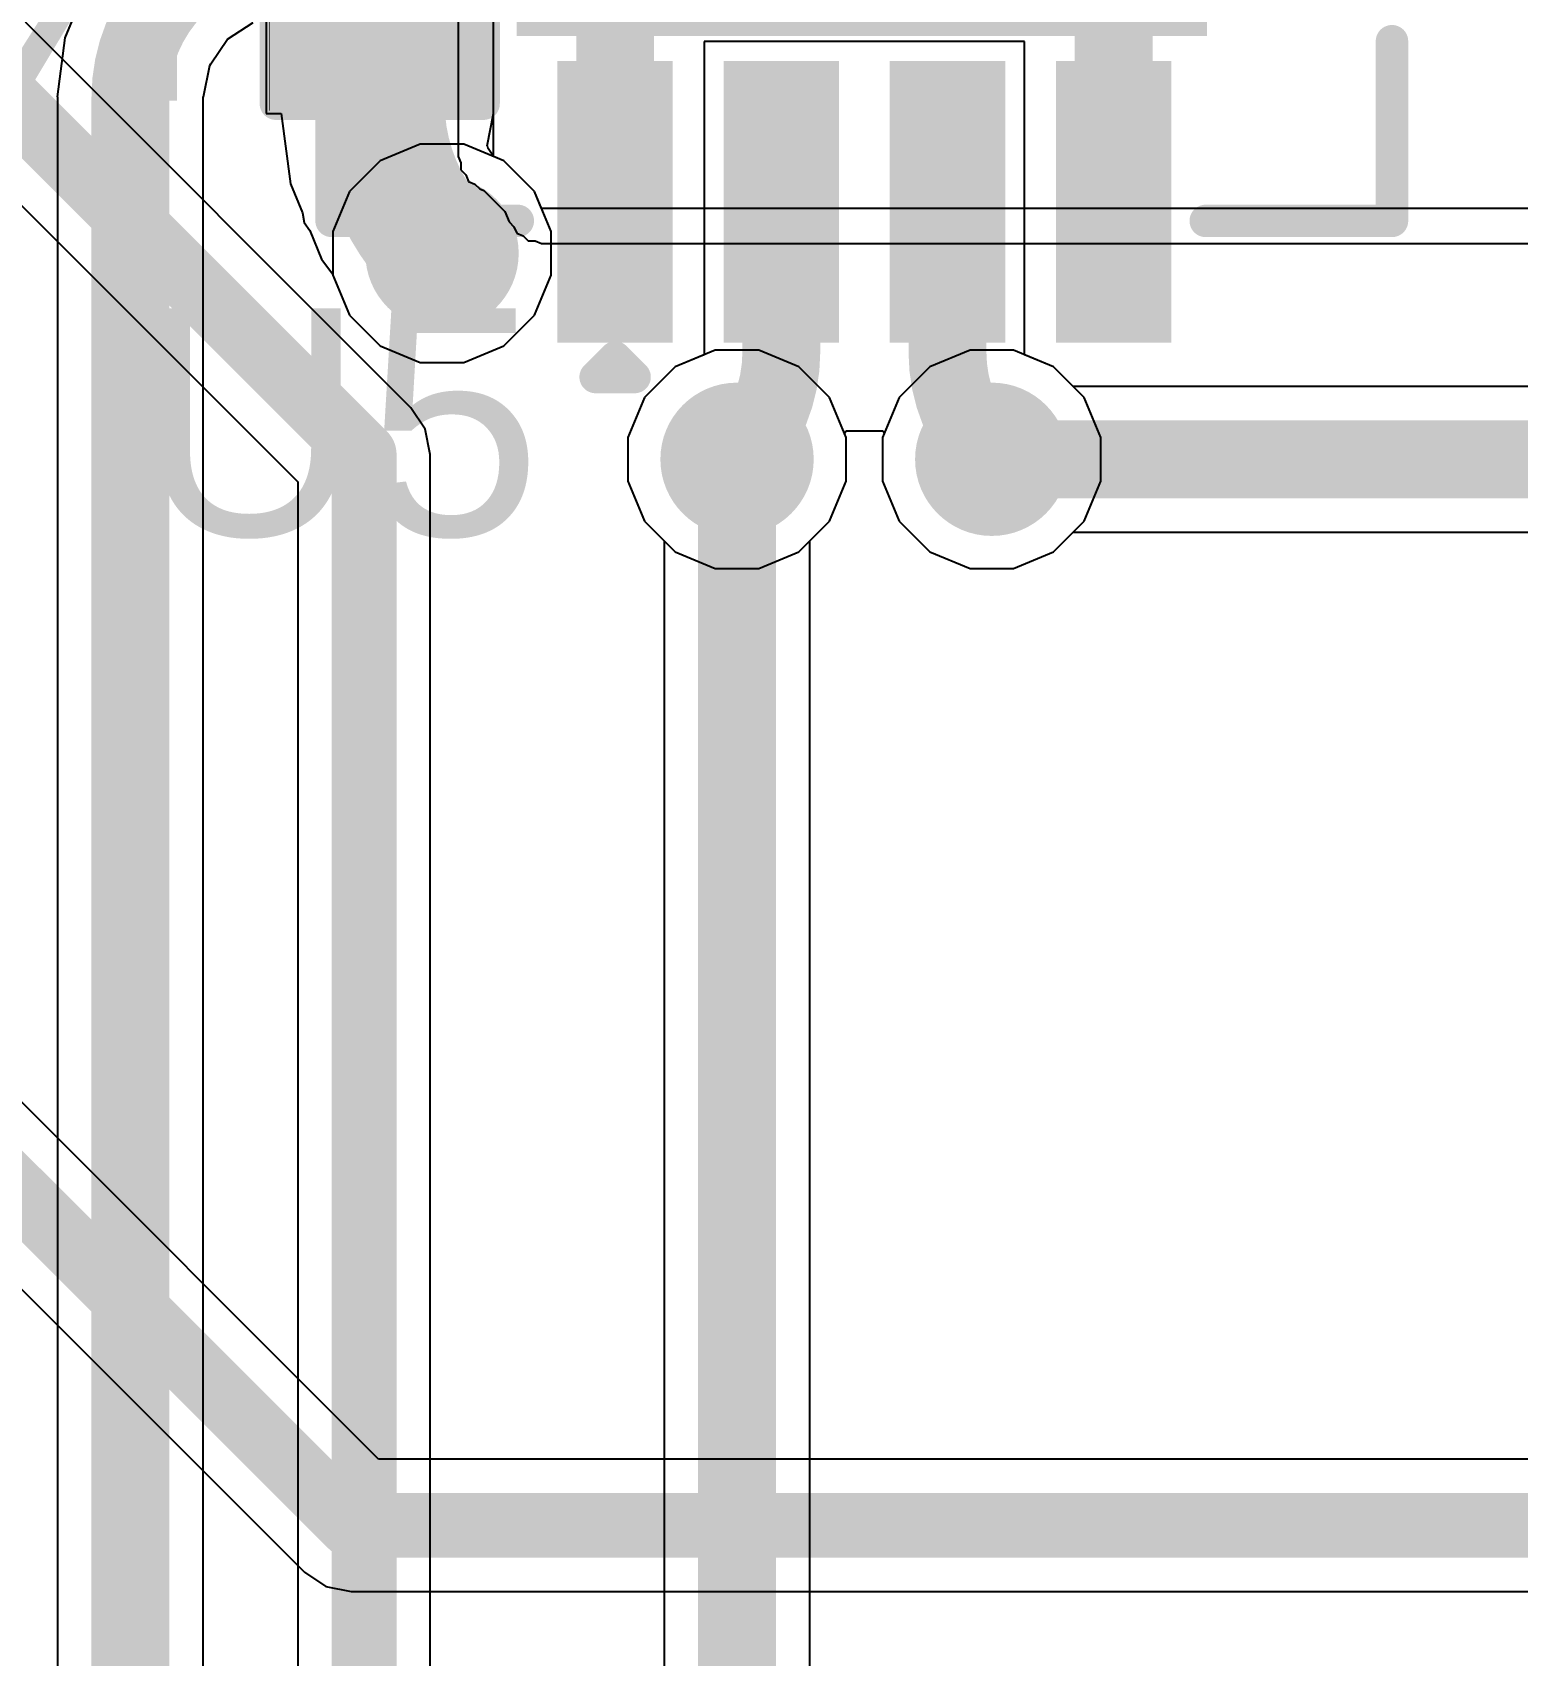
# Model space of a CAD drawing. Header units: inches. Extents: x -4.4 to 45.3, y -0.3 to 53.7.
# Drawn here: x 30.68 to 36.49, y 20.8 to 27.15 of the extents above; entities that cross this region are included whole.
import ezdxf

# ---------------------------------------------------------------- set-up
doc = ezdxf.new("R2010")
doc.units = ezdxf.units.IN
for name, color, linetype in [('Bottom Layer', 5, 'Continuous'), ('Bottom Overlay', 54, 'Continuous'), ('Bottom Paste', 16, 'Continuous'), ('Bottom Solder', 6, 'Continuous'), ('Signal_1', 16, 'Continuous'), ('Signal_2', 76, 'Continuous'), ('Top Layer', 1, 'Continuous'), ('Top Overlay', 2, 'Continuous'), ('Top Solder', 216, 'Continuous'), ('Via Holes', 16, 'Continuous')]:
    doc.layers.add(name, color=color, linetype=linetype)
doc.styles.add('Arial', font='', dxfattribs={"height": 0.2})
doc.styles.get('Arial').set_extended_font_data('Arial')

# ---------------------------------------------------------------- blocks, each defined once
blk = doc.blocks.new('QFN_16_EP_4_4__51')
at = {"layer": 'Top Layer'}
for points in [[(-1.1656, 2.5), (-0.8156, 2.5), (-0.8156, 1.5), (-1.1656, 1.5)], [(-0.5154, 2.5), (-0.1654, 2.5), (-0.1654, 1.5), (-0.5154, 1.5)], [(0.1349, 2.5), (0.4849, 2.5), (0.4849, 1.5), (0.1349, 1.5)], [(0.7851, 2.5), (1.1351, 2.5), (1.1351, 1.5), (0.7851, 1.5)], [(-1.3, 1.3), (1.3, 1.3), (1.3, -1.3), (-1.3, -1.3)], [(-1.5, 1.1402), (-1.5, 0.7902), (-2.5, 0.7902), (-2.5, 1.1402)], [(2.5, 1.1351), (2.5, 0.7851), (1.5, 0.7851), (1.5, 1.1351)], [(-1.5, 0.49), (-1.5, 0.14), (-2.5, 0.14), (-2.5, 0.49)], [(2.5, 0.4849), (2.5, 0.1349), (1.5, 0.1349), (1.5, 0.4849)], [(-1.5, -0.1603), (-1.5, -0.5103), (-2.5, -0.5103), (-2.5, -0.1603)], [(2.5, -0.1654), (2.5, -0.5154), (1.5, -0.5154), (1.5, -0.1654)], [(-1.5, -0.8105), (-1.5, -1.1605), (-2.5, -1.1605), (-2.5, -0.8105)], [(2.5, -0.8156), (2.5, -1.1656), (1.5, -1.1656), (1.5, -0.8156)], [(-1.1656, -1.5), (-0.8156, -1.5), (-0.8156, -2.5), (-1.1656, -2.5)], [(-0.5154, -1.5), (-0.1654, -1.5), (-0.1654, -2.5), (-0.5154, -2.5)], [(0.1349, -1.5), (0.4849, -1.5), (0.4849, -2.5), (0.1349, -2.5)], [(0.7851, -1.5), (1.1351, -1.5), (1.1351, -2.5), (0.7851, -2.5)]]:
    blk.add_hatch(color=1, dxfattribs=at).paths.add_polyline_path(points)
at = {"layer": 'Top Solder'}
for points in [[(-1.2164, 2.5508), (-0.7648, 2.5508), (-0.7648, 1.4492), (-1.2164, 1.4492)], [(-0.5662, 2.5508), (-0.1146, 2.5508), (-0.1146, 1.4492), (-0.5662, 1.4492)], [(0.0841, 2.5508), (0.5357, 2.5508), (0.5357, 1.4492), (0.0841, 1.4492)], [(0.7343, 2.5508), (1.1859, 2.5508), (1.1859, 1.4492), (0.7343, 1.4492)], [(-1.3508, 1.3508), (1.3508, 1.3508), (1.3508, -1.3508), (-1.3508, -1.3508)], [(-1.4492, 1.191), (-1.4492, 0.7394), (-2.5508, 0.7394), (-2.5508, 1.191)], [(2.5508, 1.1859), (2.5508, 0.7343), (1.4492, 0.7343), (1.4492, 1.1859)], [(-1.4492, 0.5408), (-1.4492, 0.0892), (-2.5508, 0.0892), (-2.5508, 0.5408)], [(2.5508, 0.5357), (2.5508, 0.0841), (1.4492, 0.0841), (1.4492, 0.5357)], [(-1.4492, -0.1095), (-1.4492, -0.5611), (-2.5508, -0.5611), (-2.5508, -0.1095)], [(2.5508, -0.1146), (2.5508, -0.5662), (1.4492, -0.5662), (1.4492, -0.1146)], [(-1.4492, -0.7597), (-1.4492, -1.2113), (-2.5508, -1.2113), (-2.5508, -0.7597)], [(2.5508, -0.7648), (2.5508, -1.2164), (1.4492, -1.2164), (1.4492, -0.7648)], [(-1.2164, -1.4492), (-0.7648, -1.4492), (-0.7648, -2.5508), (-1.2164, -2.5508)], [(-0.5662, -1.4492), (-0.1146, -1.4492), (-0.1146, -2.5508), (-0.5662, -2.5508)], [(0.0841, -1.4492), (0.5357, -1.4492), (0.5357, -2.5508), (0.0841, -2.5508)], [(0.7343, -1.4492), (1.1859, -1.4492), (1.1859, -2.5508), (0.7343, -2.5508)]]:
    blk.add_hatch(color=216, dxfattribs=at).paths.add_polyline_path(points)
at = {"layer": 'Top Overlay'}
for points in [[(-2.0746, 2.0746, 0.127, 0.127, 0), (-1.3714, 2.0746, 0.127, 0.127, 0)], [(-2.0746, 2.0746, 0.127, 0.127, 0), (-2.0746, 1.3459, 0.127, 0.127, 0)], [(1.3408, 2.0746, 0.127, 0.127, 0), (2.0745, 2.0746, 0.127, 0.127, 0)], [(2.0745, 2.0746, 0.127, 0.127, 0), (2.0745, 1.3409, 0.127, 0.127, 0)], [(-2.6858, 1.0414, 0.127, 0.127, 0), (-2.6096, 0.9652, 0.127, 0.127, 0)], [(-2.6858, 1.0414, 0.127, 0.127, 0), (-2.6858, 0.889, 0.127, 0.127, 0)], [(-2.6096, 0.9652, 0.127, 0.127, 0), (-2.6858, 0.889, 0.127, 0.127, 0)], [(-2.0746, -1.3459, 0.127, 0.127, 0), (-2.0746, -2.0746, 0.127, 0.127, 0)], [(2.0745, -1.3409, 0.127, 0.127, 0), (2.0745, -2.0746, 0.127, 0.127, 0)], [(-2.0746, -2.0746, 0.127, 0.127, 0), (-1.3714, -2.0746, 0.127, 0.127, 0)], [(1.3408, -2.0746, 0.127, 0.127, 0), (2.0745, -2.0746, 0.127, 0.127, 0)]]:
    blk.add_lwpolyline(points, format="xyseb", dxfattribs=at)
for points in [[(-2.1064, 2.0746, 0.0635, 0.0635, 1), (-2.0429, 2.0746, 0.0635, 0.0635, 1)], [(-2.1064, 2.0746, 0.0635, 0.0635, 1), (-2.0429, 2.0746, 0.0635, 0.0635, 1)], [(-1.4031, 2.0746, 0.0635, 0.0635, 1), (-1.3396, 2.0746, 0.0635, 0.0635, 1)], [(1.3091, 2.0746, 0.0635, 0.0635, 1), (1.3726, 2.0746, 0.0635, 0.0635, 1)], [(2.0428, 2.0746, 0.0635, 0.0635, 1), (2.1063, 2.0746, 0.0635, 0.0635, 1)], [(2.0428, 2.0746, 0.0635, 0.0635, 1), (2.1063, 2.0746, 0.0635, 0.0635, 1)], [(-2.1064, 1.3459, 0.0635, 0.0635, 1), (-2.0429, 1.3459, 0.0635, 0.0635, 1)], [(2.0428, 1.3409, 0.0635, 0.0635, 1), (2.1063, 1.3409, 0.0635, 0.0635, 1)], [(-2.7175, 1.0414, 0.0635, 0.0635, 1), (-2.654, 1.0414, 0.0635, 0.0635, 1)], [(-2.7175, 1.0414, 0.0635, 0.0635, 1), (-2.654, 1.0414, 0.0635, 0.0635, 1)], [(-2.6413, 0.9652, 0.0635, 0.0635, 1), (-2.5778, 0.9652, 0.0635, 0.0635, 1)], [(-2.6413, 0.9652, 0.0635, 0.0635, 1), (-2.5778, 0.9652, 0.0635, 0.0635, 1)], [(-2.7175, 0.889, 0.0635, 0.0635, 1), (-2.654, 0.889, 0.0635, 0.0635, 1)], [(-2.7175, 0.889, 0.0635, 0.0635, 1), (-2.654, 0.889, 0.0635, 0.0635, 1)], [(-2.1064, -1.3459, 0.0635, 0.0635, 1), (-2.0429, -1.3459, 0.0635, 0.0635, 1)], [(2.0428, -1.3409, 0.0635, 0.0635, 1), (2.1063, -1.3409, 0.0635, 0.0635, 1)], [(-2.1064, -2.0746, 0.0635, 0.0635, 1), (-2.0429, -2.0746, 0.0635, 0.0635, 1)], [(-2.1064, -2.0746, 0.0635, 0.0635, 1), (-2.0429, -2.0746, 0.0635, 0.0635, 1)], [(-1.4031, -2.0746, 0.0635, 0.0635, 1), (-1.3396, -2.0746, 0.0635, 0.0635, 1)], [(1.3091, -2.0746, 0.0635, 0.0635, 1), (1.3726, -2.0746, 0.0635, 0.0635, 1)], [(2.0428, -2.0746, 0.0635, 0.0635, 1), (2.1063, -2.0746, 0.0635, 0.0635, 1)], [(2.0428, -2.0746, 0.0635, 0.0635, 1), (2.1063, -2.0746, 0.0635, 0.0635, 1)]]:
    blk.add_lwpolyline(points, format="xyseb", close=True, dxfattribs=at)
blk = doc.blocks.new('R___0402_B_62')
at = {"layer": 'Bottom Layer'}
for points in [[(-0.2413, 0.3175), (-0.2413, -0.3175), (-0.6985, -0.3175), (-0.6985, 0.3175)], [(0.6985, 0.3175), (0.6985, -0.3175), (0.2413, -0.3175), (0.2413, 0.3175)]]:
    blk.add_hatch(color=5, dxfattribs=at).paths.add_polyline_path(points)
at = {"layer": 'Bottom Paste'}
for points in [[(-0.2413, 0.3175), (-0.2413, -0.3175), (-0.6985, -0.3175), (-0.6985, 0.3175)], [(0.6985, 0.3175), (0.6985, -0.3175), (0.2413, -0.3175), (0.2413, 0.3175)]]:
    blk.add_hatch(color=16, dxfattribs=at).paths.add_polyline_path(points)
at = {"layer": 'Bottom Solder'}
for points in [[(-0.1863, 0.3725), (-0.1863, -0.3725), (-0.7535, -0.3725), (-0.7535, 0.3725)], [(0.7535, 0.3725), (0.7535, -0.3725), (0.1863, -0.3725), (0.1863, 0.3725)]]:
    blk.add_hatch(color=6, dxfattribs=at).paths.add_polyline_path(points)
at = {"layer": 'Bottom Overlay'}
for points in [[(-0.7874, 0.4064, 0.127, 0.127, 0), (0.7874, 0.4064, 0.127, 0.127, 0)], [(-0.7874, 0.4064, 0.127, 0.127, 0), (-0.7874, -0.4064, 0.127, 0.127, 0)], [(0.7874, 0.4064, 0.127, 0.127, 0), (0.7874, -0.4064, 0.127, 0.127, 0)], [(-0.8128, 0.4318, 0.00323, 0.00323, 0), (0.8128, 0.4318, 0.00323, 0.00323, 0)], [(-0.7874, -0.4064, 0.127, 0.127, 0), (0.7874, -0.4064, 0.127, 0.127, 0)]]:
    blk.add_lwpolyline(points, format="xyseb", dxfattribs=at)
for points in [[(-0.8191, 0.4064, 0.0635, 0.0635, 1), (-0.7556, 0.4064, 0.0635, 0.0635, 1)], [(-0.8191, 0.4064, 0.0635, 0.0635, 1), (-0.7556, 0.4064, 0.0635, 0.0635, 1)], [(0.7556, 0.4064, 0.0635, 0.0635, 1), (0.8191, 0.4064, 0.0635, 0.0635, 1)], [(0.7556, 0.4064, 0.0635, 0.0635, 1), (0.8191, 0.4064, 0.0635, 0.0635, 1)], [(-0.8136, 0.4318, 0.00161, 0.00161, 1), (-0.812, 0.4318, 0.00161, 0.00161, 1)], [(0.812, 0.4318, 0.00161, 0.00161, 1), (0.8136, 0.4318, 0.00161, 0.00161, 1)], [(-0.8191, -0.4064, 0.0635, 0.0635, 1), (-0.7556, -0.4064, 0.0635, 0.0635, 1)], [(-0.8191, -0.4064, 0.0635, 0.0635, 1), (-0.7556, -0.4064, 0.0635, 0.0635, 1)], [(0.7556, -0.4064, 0.0635, 0.0635, 1), (0.8191, -0.4064, 0.0635, 0.0635, 1)], [(0.7556, -0.4064, 0.0635, 0.0635, 1), (0.8191, -0.4064, 0.0635, 0.0635, 1)]]:
    blk.add_lwpolyline(points, format="xyseb", close=True, dxfattribs=at)

msp = doc.modelspace()

# ---------------------------------------------------------------- hatches: boundary and pattern name
at = {"layer": 'Bottom Layer'}
h = msp.add_hatch(color=5, dxfattribs=at)
edge = h.paths.add_edge_path()
edge.add_arc((32.2834, 26.289), 0.3, 0, 360)
h = msp.add_hatch(color=5, dxfattribs=at)
edge = h.paths.add_edge_path()
edge.add_arc((33.4378, 25.4829), 0.3, 0, 360)
h = msp.add_hatch(color=5, dxfattribs=at)
edge = h.paths.add_edge_path()
edge.add_arc((34.4344, 25.4829), 0.3, 0, 360)
at = {"layer": 'Signal_1'}
h = msp.add_hatch(color=16, dxfattribs=at)
edge = h.paths.add_edge_path()
edge.add_arc((32.2834, 26.289), 0.3, 0, 360)
h = msp.add_hatch(color=16, dxfattribs=at)
edge = h.paths.add_edge_path()
edge.add_arc((33.4378, 25.4829), 0.3, 0, 360)
h = msp.add_hatch(color=16, dxfattribs=at)
edge = h.paths.add_edge_path()
edge.add_arc((34.4344, 25.4829), 0.3, 0, 360)
at = {"layer": 'Signal_2'}
h = msp.add_hatch(color=76, dxfattribs=at)
edge = h.paths.add_edge_path()
edge.add_arc((32.2834, 26.289), 0.3, 0, 360)
h = msp.add_hatch(color=76, dxfattribs=at)
edge = h.paths.add_edge_path()
edge.add_arc((33.4378, 25.4829), 0.3, 0, 360)
h = msp.add_hatch(color=76, dxfattribs=at)
edge = h.paths.add_edge_path()
edge.add_arc((34.4344, 25.4829), 0.3, 0, 360)
at = {"layer": 'Top Layer'}
h = msp.add_hatch(color=1, dxfattribs=at)
edge = h.paths.add_edge_path()
edge.add_arc((32.2834, 26.289), 0.3, 0, 360)
h = msp.add_hatch(color=1, dxfattribs=at)
edge = h.paths.add_edge_path()
edge.add_arc((33.4378, 25.4829), 0.3, 0, 360)
h = msp.add_hatch(color=1, dxfattribs=at)
edge = h.paths.add_edge_path()
edge.add_arc((34.4344, 25.4829), 0.3, 0, 360)
at = {"layer": 'Via Holes'}
h = msp.add_hatch(color=7, dxfattribs=at)
edge = h.paths.add_edge_path()
edge.add_arc((32.2834, 26.289), 0.15, 0, 360)
h = msp.add_hatch(color=7, dxfattribs=at)
edge = h.paths.add_edge_path()
edge.add_arc((33.4378, 25.4829), 0.15, 0, 360)
h = msp.add_hatch(color=7, dxfattribs=at)
edge = h.paths.add_edge_path()
edge.add_arc((34.4344, 25.4829), 0.15, 0, 360)

# ---------------------------------------------------------------- linework, layer by layer
at = {"layer": 'Bottom Layer'}
for p, q in [((31.5952, 27.5478), (31.5952, 26.8366)), ((32.4842, 26.8366), (32.4842, 27.5478)), ((31.5952, 26.8366), (31.6536, 26.8366)), ((31.6536, 26.8366), (31.69, 26.5606)), ((32.4605, 26.7096), (32.4842, 26.8366)), ((32.4842, 26.8366), (32.4842, 26.8366)), ((32.462, 26.7073), (32.4605, 26.7096)), ((32.4621, 26.7072), (32.462, 26.7073)), ((32.4638, 26.699), (32.4621, 26.7072)), ((32.4845, 26.6679), (32.4638, 26.699)), ((32.5253, 26.651), (32.4845, 26.6679)), ((32.6454, 26.5309), (32.5253, 26.651)), ((31.69, 26.5606), (31.7369, 26.4474)), ((32.7104, 26.3739), (32.6454, 26.5309)), ((31.7369, 26.4474), (31.7443, 26.4098)), ((31.7443, 26.4098), (31.7445, 26.4097)), ((31.7445, 26.4097), (31.7656, 26.378)), ((31.7656, 26.378), (31.8122, 26.2656)), ((32.7104, 26.2041), (32.7104, 26.3739)), ((31.8122, 26.2656), (31.8564, 26.2079)), ((31.8564, 26.2079), (31.8564, 26.2041)), ((31.8564, 26.2041), (31.9214, 26.0471)), ((32.6454, 26.0471), (32.7104, 26.2041)), ((31.9214, 26.0471), (32.0415, 25.927)), ((32.5253, 25.927), (32.6454, 26.0471)), ((32.0415, 25.927), (32.1985, 25.862)), ((32.3684, 25.862), (32.5253, 25.927)), ((32.1985, 25.862), (32.3684, 25.862)), ((33.3528, 25.9099), (33.1959, 25.8448)), ((33.5227, 25.9099), (33.3528, 25.9099)), ((33.6797, 25.8448), (33.5227, 25.9099)), ((34.3495, 25.9099), (34.1926, 25.8448)), ((34.5194, 25.9099), (34.3495, 25.9099)), ((34.6763, 25.8448), (34.5194, 25.9099)), ((33.1959, 25.8448), (33.0758, 25.7247)), ((33.7998, 25.7247), (33.6797, 25.8448)), ((34.1926, 25.8448), (34.0724, 25.7247)), ((34.7964, 25.7247), (34.6763, 25.8448)), ((33.0758, 25.7247), (33.0108, 25.5678)), ((33.8648, 25.5678), (33.7998, 25.7247)), ((34.0724, 25.7247), (34.0074, 25.5678)), ((34.8614, 25.5678), (34.7964, 25.7247)), ((33.0108, 25.5678), (33.0108, 25.3979)), ((33.8648, 25.3979), (33.8648, 25.5678)), ((34.0074, 25.5678), (34.0074, 25.3979)), ((34.8614, 25.3979), (34.8614, 25.5678)), ((33.0108, 25.3979), (33.0758, 25.241)), ((33.7998, 25.241), (33.8648, 25.3979)), ((34.0074, 25.3979), (34.0724, 25.241)), ((34.7964, 25.241), (34.8614, 25.3979)), ((33.0758, 25.241), (33.1529, 25.1639)), ((33.7227, 25.1639), (33.7998, 25.241)), ((34.0724, 25.241), (34.1926, 25.1209)), ((34.6763, 25.1209), (34.7964, 25.241)), ((33.1529, 25.1639), (33.1529, 6.7842)), ((33.7227, 6.6662), (33.7227, 25.1639)), ((34.1926, 25.1209), (34.3495, 25.0559)), ((34.5194, 25.0559), (34.6763, 25.1209)), ((34.3495, 25.0559), (34.5194, 25.0559))]:
    msp.add_line(p, q, dxfattribs=at)
for points in [[(32.0397, 26.8773, 0.508, 0.508, 0), (32.0397, 27.1922, 0.508, 0.508, 0)], [(32.1032, 26.5585, 0.508, 0.508, -0.098627), (32.0397, 26.8773, 0.508, 0.508, 0)], [(32.1755, 26.4218, 0.508, 0.508, -0.046556), (32.1032, 26.5585, 0.508, 0.508, 0)], [(32.2834, 26.289, 0.508, 0.508, -0.051564), (32.1755, 26.4218, 0.508, 0.508, 0)], [(33.4378, 6.6662, 0.3048, 0.3048, 0), (33.4378, 25.4829, 0.3048, 0.3048, 0)]]:
    msp.add_lwpolyline(points, format="xyseb", dxfattribs=at)
for points in [[(31.9127, 27.1922, 0.254, 0.254, 1), (32.1667, 27.1922, 0.254, 0.254, 1)], [(31.9127, 26.8773, 0.254, 0.254, 1), (32.1667, 26.8773, 0.254, 0.254, 1)], [(31.9127, 26.8773, 0.254, 0.254, 1), (32.1667, 26.8773, 0.254, 0.254, 1)], [(31.9762, 26.5585, 0.254, 0.254, 1), (32.2302, 26.5585, 0.254, 0.254, 1)], [(31.9762, 26.5585, 0.254, 0.254, 1), (32.2302, 26.5585, 0.254, 0.254, 1)], [(32.0485, 26.4218, 0.254, 0.254, 1), (32.3025, 26.4218, 0.254, 0.254, 1)], [(32.0485, 26.4218, 0.254, 0.254, 1), (32.3025, 26.4218, 0.254, 0.254, 1)], [(32.1564, 26.289, 0.254, 0.254, 1), (32.4104, 26.289, 0.254, 0.254, 1)], [(33.3616, 25.4829, 0.1524, 0.1524, 1), (33.514, 25.4829, 0.1524, 0.1524, 1)]]:
    msp.add_lwpolyline(points, format="xyseb", close=True, dxfattribs=at)
at = {"layer": 'Signal_1'}
for p, q in [((32.1617, 25.6847), (30.653, 27.1934)), ((30.2868, 26.8272), (31.7196, 25.3943)), ((33.3528, 25.9099), (33.1959, 25.8448)), ((33.5227, 25.9099), (33.3528, 25.9099)), ((33.6797, 25.8448), (33.5227, 25.9099)), ((34.3495, 25.9099), (34.1926, 25.8448)), ((34.5194, 25.9099), (34.3495, 25.9099)), ((34.6763, 25.8448), (34.5194, 25.9099)), ((33.1959, 25.8448), (33.0758, 25.7247)), ((33.7998, 25.7247), (33.6797, 25.8448)), ((34.1926, 25.8448), (34.0724, 25.7247)), ((34.7534, 25.7677), (34.6763, 25.8448)), ((37.5092, 25.7677), (34.7534, 25.7677)), ((32.2179, 25.6007), (32.1617, 25.6847)), ((33.0758, 25.7247), (33.0108, 25.5678)), ((33.8648, 25.5678), (33.7998, 25.7247)), ((34.0724, 25.7247), (34.0074, 25.5678)), ((32.2376, 25.5016), (32.2179, 25.6007)), ((33.0108, 25.5678), (33.0108, 25.3979)), ((33.8648, 25.3979), (33.8648, 25.5678)), ((34.0074, 25.5678), (34.0074, 25.3979)), ((32.2376, 6.4008), (32.2376, 25.5016)), ((31.7196, 25.3943), (31.7196, 6.5081)), ((33.0108, 25.3979), (33.0758, 25.241)), ((33.7998, 25.241), (33.8648, 25.3979)), ((34.0074, 25.3979), (34.0724, 25.241)), ((33.0758, 25.241), (33.1959, 25.1209)), ((33.6797, 25.1209), (33.7998, 25.241)), ((34.0724, 25.241), (34.1926, 25.1209)), ((34.6763, 25.1209), (34.7534, 25.198)), ((34.7534, 25.198), (37.3912, 25.198)), ((33.1959, 25.1209), (33.3528, 25.0559)), ((33.5227, 25.0559), (33.6797, 25.1209)), ((34.1926, 25.1209), (34.3495, 25.0559)), ((34.5194, 25.0559), (34.6763, 25.1209)), ((33.3528, 25.0559), (33.5227, 25.0559)), ((34.3495, 25.0559), (34.5194, 25.0559))]:
    msp.add_line(p, q, dxfattribs=at)
for points in [[(30.226, 27.2542, 0.254, 0.254, 0), (31.9786, 25.5016, 0.254, 0.254, 0)], [(31.9786, 6.4008, 0.254, 0.254, 0), (31.9786, 25.5016, 0.254, 0.254, 0)], [(34.4344, 25.4829, 0.3048, 0.3048, 0), (37.5092, 25.4829, 0.3048, 0.3048, 0)]]:
    msp.add_lwpolyline(points, format="xyseb", dxfattribs=at)
for points in [[(31.9151, 25.5016, 0.127, 0.127, 1), (32.0421, 25.5016, 0.127, 0.127, 1)], [(31.9151, 25.5016, 0.127, 0.127, 1), (32.0421, 25.5016, 0.127, 0.127, 1)], [(34.3582, 25.4829, 0.1524, 0.1524, 1), (34.5106, 25.4829, 0.1524, 0.1524, 1)]]:
    msp.add_lwpolyline(points, format="xyseb", close=True, dxfattribs=at)
at = {"layer": 'Signal_2'}
for p, q in [((32.3468, 27.8603), (32.3468, 26.668)), ((32.4842, 26.668), (32.4842, 27.8604)), ((32.3468, 26.668), (32.3572, 26.6427)), ((32.3572, 26.6427), (32.3572, 26.6154)), ((32.5253, 26.651), (32.4842, 26.668)), ((32.6454, 26.5309), (32.5253, 26.651)), ((32.3572, 26.6154), (32.3766, 26.5961)), ((32.3766, 26.5961), (32.387, 26.5708)), ((32.387, 26.5708), (32.4123, 26.5603)), ((32.4123, 26.5603), (32.4316, 26.541)), ((32.4316, 26.541), (32.4474, 26.5345)), ((32.4474, 26.5345), (32.5289, 26.453)), ((32.6727, 26.465), (32.6454, 26.5309)), ((32.5289, 26.453), (32.5457, 26.4124)), ((39.0563, 26.465), (32.6727, 26.465)), ((32.5457, 26.4124), (32.565, 26.3931)), ((32.565, 26.3931), (32.5755, 26.3678)), ((32.5755, 26.3678), (32.6007, 26.3574)), ((32.6007, 26.3574), (32.6201, 26.338)), ((32.6201, 26.338), (32.6474, 26.338)), ((32.6474, 26.338), (32.6727, 26.3276)), ((32.6727, 26.3276), (39.0563, 26.3276)), ((33.3528, 25.9099), (33.1959, 25.8448)), ((33.5227, 25.9099), (33.3528, 25.9099)), ((33.6797, 25.8448), (33.5227, 25.9099)), ((34.3495, 25.9099), (34.1926, 25.8448)), ((34.5194, 25.9099), (34.3495, 25.9099)), ((34.6763, 25.8448), (34.5194, 25.9099)), ((33.1959, 25.8448), (33.0758, 25.7247)), ((33.7998, 25.7247), (33.6797, 25.8448)), ((34.1926, 25.8448), (34.0724, 25.7247)), ((34.7964, 25.7247), (34.6763, 25.8448)), ((33.0758, 25.7247), (33.0108, 25.5678)), ((33.8648, 25.5678), (33.7998, 25.7247)), ((34.0724, 25.7247), (34.0074, 25.5678)), ((34.8614, 25.5678), (34.7964, 25.7247)), ((33.0108, 25.5678), (33.0108, 25.3979)), ((33.8648, 25.3979), (33.8648, 25.5678)), ((34.0074, 25.5678), (34.0074, 25.3979)), ((34.8614, 25.3979), (34.8614, 25.5678)), ((33.0108, 25.3979), (33.0758, 25.241)), ((33.7998, 25.241), (33.8648, 25.3979)), ((34.0074, 25.3979), (34.0724, 25.241)), ((34.7964, 25.241), (34.8614, 25.3979)), ((33.0758, 25.241), (33.1959, 25.1209)), ((33.6797, 25.1209), (33.7998, 25.241)), ((34.0724, 25.241), (34.1926, 25.1209)), ((34.6763, 25.1209), (34.7964, 25.241)), ((33.1959, 25.1209), (33.3528, 25.0559)), ((33.5227, 25.0559), (33.6797, 25.1209)), ((34.1926, 25.1209), (34.3495, 25.0559)), ((34.5194, 25.0559), (34.6763, 25.1209)), ((33.3528, 25.0559), (33.5227, 25.0559)), ((34.3495, 25.0559), (34.5194, 25.0559)), ((32.0353, 21.5693), (30.4088, 23.1959)), ((29.9667, 22.9055), (31.7449, 21.1272)), ((41.5314, 21.5693), (32.0353, 21.5693)), ((31.7449, 21.1272), (31.829, 21.0711)), ((31.829, 21.0711), (31.9281, 21.0514)), ((31.9281, 21.0514), (41.5314, 21.0514))]:
    msp.add_line(p, q, dxfattribs=at)
for points in [[(30.1498, 23.0886, 0.254, 0.254, 0), (31.9281, 21.3103, 0.254, 0.254, 0)], [(31.9281, 21.3103, 0.254, 0.254, 0), (41.8763, 21.3103, 0.254, 0.254, 0)]]:
    msp.add_lwpolyline(points, format="xyseb", dxfattribs=at)
msp.add_lwpolyline([(31.8646, 21.3103, 0.127, 0.127, 1), (31.9916, 21.3103, 0.127, 0.127, 1)], format="xyseb", close=True, dxfattribs=at)
msp.add_lwpolyline([(31.8646, 21.3103, 0.127, 0.127, 1), (31.9916, 21.3103, 0.127, 0.127, 1)], format="xyseb", close=True, dxfattribs=at)
at = {"layer": 'Top Layer'}
for p, q in [((30.897, 27.3482), (30.8076, 27.1326)), ((31.4446, 27.1278), (31.5449, 27.1923)), ((30.8076, 27.1326), (30.7772, 26.9012)), ((31.3789, 27.0304), (31.4446, 27.1278)), ((33.8322, 27.1176), (33.309, 27.1176)), ((33.309, 27.1176), (33.309, 25.8917)), ((33.9592, 27.1177), (33.8322, 27.1176)), ((34.5632, 27.1176), (33.9592, 27.1177)), ((34.5632, 25.8917), (34.5632, 27.1176)), ((31.3501, 26.9012), (31.3746, 27.024)), ((31.3746, 27.024), (31.3789, 27.0304)), ((30.7772, 26.9012), (30.7793, 26.9012)), ((30.7793, 26.9012), (30.7793, 8.066)), ((31.3491, 8.066), (31.3491, 26.9012)), ((31.3491, 26.9012), (31.3501, 26.9012)), ((32.1985, 26.716), (32.0415, 26.651)), ((32.3684, 26.716), (32.1985, 26.716)), ((32.5253, 26.651), (32.3684, 26.716)), ((32.0415, 26.651), (31.9214, 26.5309)), ((32.6454, 26.5309), (32.5253, 26.651)), ((31.9214, 26.5309), (31.8564, 26.3739)), ((32.7104, 26.3739), (32.6454, 26.5309)), ((31.8564, 26.3739), (31.8564, 26.2041)), ((32.7104, 26.2041), (32.7104, 26.3739)), ((31.8564, 26.2041), (31.9214, 26.0471)), ((32.6454, 26.0471), (32.7104, 26.2041)), ((31.9214, 26.0471), (32.0415, 25.927)), ((32.5253, 25.927), (32.6454, 26.0471)), ((32.0415, 25.927), (32.1985, 25.862)), ((32.3684, 25.862), (32.5253, 25.927)), ((32.1985, 25.862), (32.3684, 25.862)), ((33.309, 25.8917), (33.1959, 25.8448)), ((34.6763, 25.8448), (34.5632, 25.8917)), ((33.1959, 25.8448), (33.0758, 25.7247)), ((34.7964, 25.7247), (34.6763, 25.8448)), ((33.0758, 25.7247), (33.0108, 25.5678)), ((34.8614, 25.5678), (34.7964, 25.7247)), ((33.0108, 25.5678), (33.0108, 25.3979)), ((33.8583, 25.5834), (33.8643, 25.5946)), ((33.8648, 25.5678), (33.8583, 25.5834)), ((33.8643, 25.5946), (34.008, 25.5946)), ((33.8648, 25.3979), (33.8648, 25.5678)), ((34.0139, 25.5834), (34.0074, 25.5678)), ((34.0074, 25.5678), (34.0074, 25.3979)), ((34.008, 25.5946), (34.0139, 25.5834)), ((34.8614, 25.3979), (34.8614, 25.5678)), ((33.0108, 25.3979), (33.0758, 25.241)), ((33.7998, 25.241), (33.8648, 25.3979)), ((34.0074, 25.3979), (34.0724, 25.241)), ((34.7964, 25.241), (34.8614, 25.3979)), ((33.0758, 25.241), (33.1959, 25.1209)), ((33.6797, 25.1209), (33.7998, 25.241)), ((34.0724, 25.241), (34.1926, 25.1209)), ((34.6763, 25.1209), (34.7964, 25.241)), ((33.1959, 25.1209), (33.3528, 25.0559)), ((33.5227, 25.0559), (33.6797, 25.1209)), ((34.1926, 25.1209), (34.3495, 25.0559)), ((34.5194, 25.0559), (34.6763, 25.1209)), ((33.3528, 25.0559), (33.5227, 25.0559)), ((34.3495, 25.0559), (34.5194, 25.0559))]:
    msp.add_line(p, q, dxfattribs=at)
for points in [[(32.9607, 26.4907, 0.3048, 0.3048, 0), (32.9607, 27.5254, 0.3048, 0.3048, 0)], [(34.9115, 26.4907, 0.3048, 0.3048, 0), (34.9115, 27.5051, 0.3048, 0.3048, 0)], [(31.0642, 26.9012, 0.3048, 0.3048, -0.198912), (31.242, 27.3304, 0.3048, 0.3048, 0)], [(31.0642, 7.747, 0.3048, 0.3048, 0), (31.0642, 26.9012, 0.3048, 0.3048, 0)], [(33.611, 25.901, 0.3048, 0.3048, 0), (33.611, 26.4907, 0.3048, 0.3048, 0)], [(34.2612, 25.901, 0.3048, 0.3048, 0), (34.2612, 26.4907, 0.3048, 0.3048, 0)], [(33.611, 25.901, 0.3048, 0.3048, -0.198912), (33.4378, 25.4829, 0.3048, 0.3048, 0)], [(34.4344, 25.4829, 0.3048, 0.3048, -0.198912), (34.2612, 25.901, 0.3048, 0.3048, 0)]]:
    msp.add_lwpolyline(points, format="xyseb", dxfattribs=at)
for points in [[(30.988, 26.9012, 0.1524, 0.1524, 1), (31.1404, 26.9012, 0.1524, 0.1524, 1)], [(30.988, 26.9012, 0.1524, 0.1524, 1), (31.1404, 26.9012, 0.1524, 0.1524, 1)], [(32.8845, 26.4907, 0.1524, 0.1524, 1), (33.0369, 26.4907, 0.1524, 0.1524, 1)], [(33.5348, 26.4907, 0.1524, 0.1524, 1), (33.6872, 26.4907, 0.1524, 0.1524, 1)], [(34.185, 26.4907, 0.1524, 0.1524, 1), (34.3374, 26.4907, 0.1524, 0.1524, 1)], [(34.8353, 26.4907, 0.1524, 0.1524, 1), (34.9877, 26.4907, 0.1524, 0.1524, 1)], [(33.5348, 25.901, 0.1524, 0.1524, 1), (33.6872, 25.901, 0.1524, 0.1524, 1)], [(33.5348, 25.901, 0.1524, 0.1524, 1), (33.6872, 25.901, 0.1524, 0.1524, 1)], [(34.185, 25.901, 0.1524, 0.1524, 1), (34.3374, 25.901, 0.1524, 0.1524, 1)], [(34.185, 25.901, 0.1524, 0.1524, 1), (34.3374, 25.901, 0.1524, 0.1524, 1)], [(33.3616, 25.4829, 0.1524, 0.1524, 1), (33.514, 25.4829, 0.1524, 0.1524, 1)], [(34.3582, 25.4829, 0.1524, 0.1524, 1), (34.5106, 25.4829, 0.1524, 0.1524, 1)]]:
    msp.add_lwpolyline(points, format="xyseb", close=True, dxfattribs=at)

# ---------------------------------------------------------------- block references
at = {"rotation": 90}
for name, p in [('QFN_16_EP_4_4__51', (33.9259, 28.4906)), ('R___0402_B_62', (32.0397, 27.6621))]:
    msp.add_blockref(name, p, dxfattribs=at)

# ---------------------------------------------------------------- texts
at = {"layer": 'Bottom Overlay', "style": 'Arial', "text_generation_flag": 2}
msp.add_text('R7', height=0.889, dxfattribs=at).set_placement((31.3476, 26.886))
at = {"layer": 'Top Overlay', "style": 'Arial'}
msp.add_text('U5', height=0.889, dxfattribs=at).set_placement((31.0856, 25.1842))

doc.saveas('drawing.dxf')
